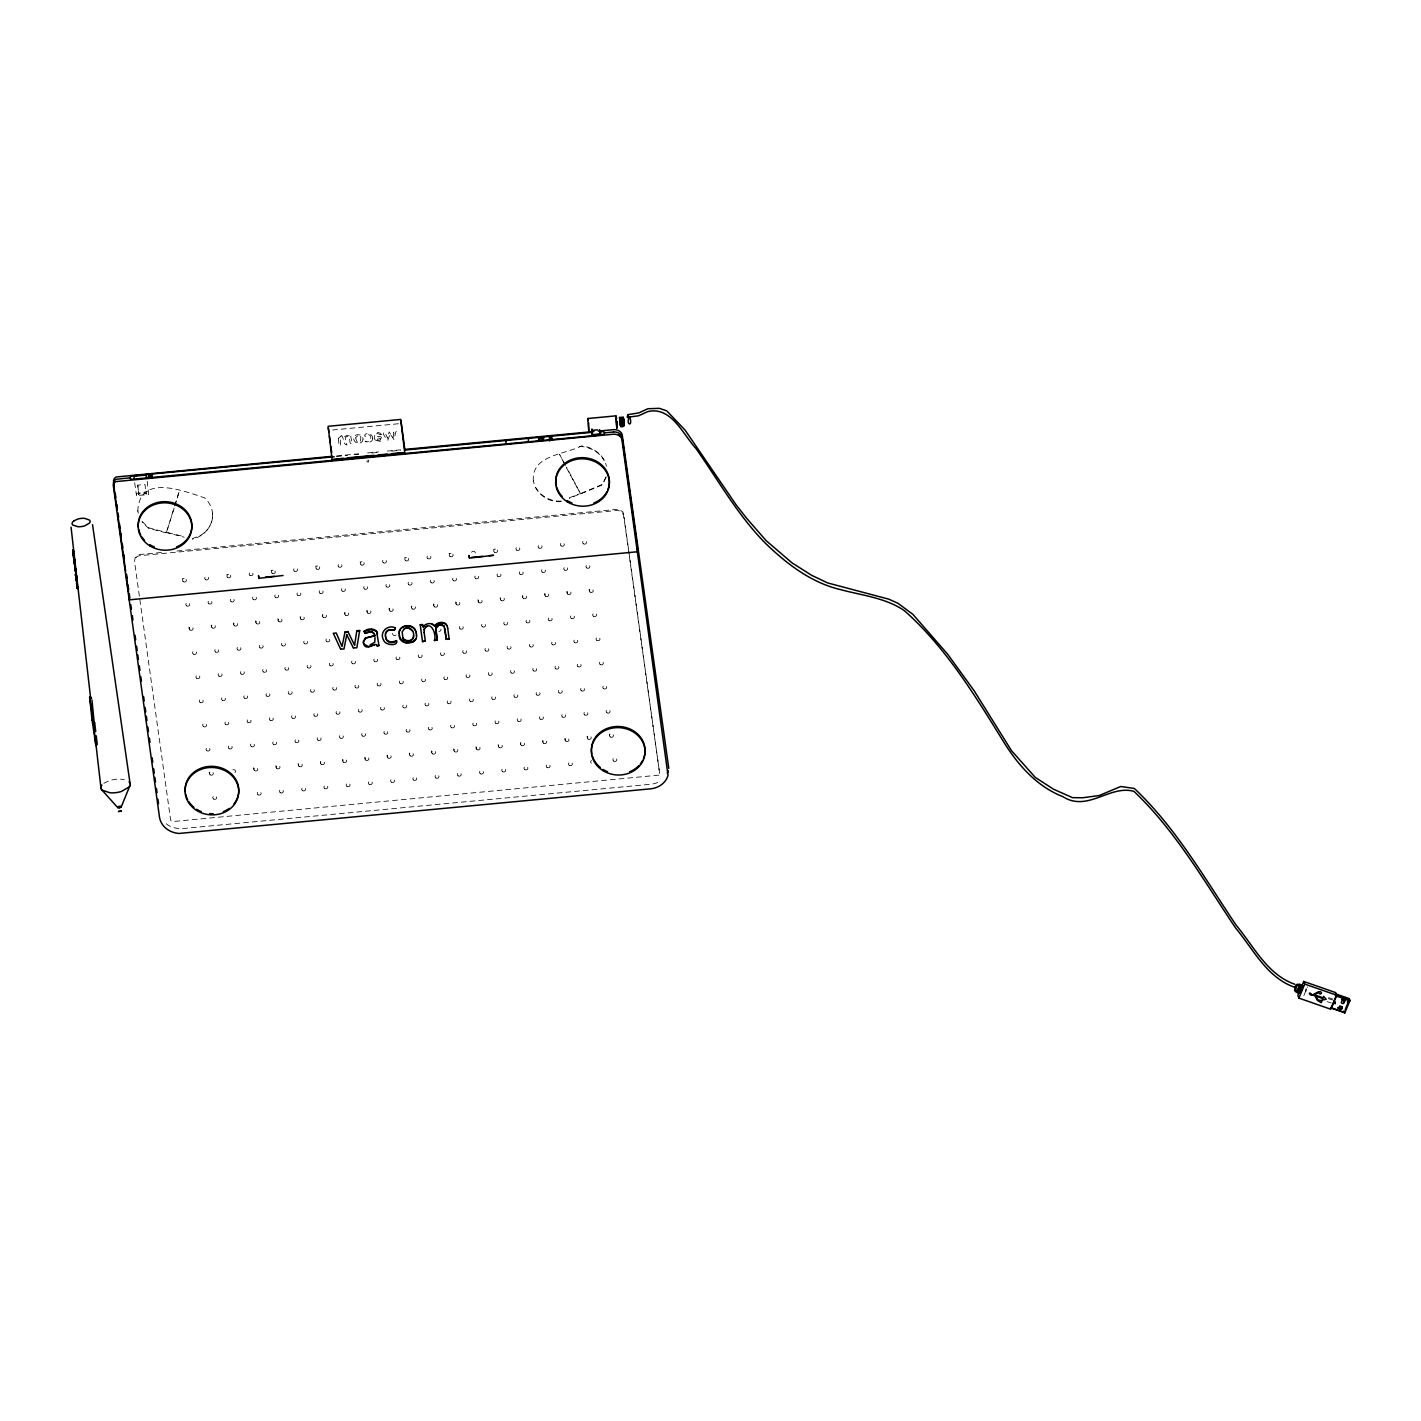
<?xml version="1.0" encoding="UTF-8"?>
<svg xmlns="http://www.w3.org/2000/svg" width="1421" height="1421" viewBox="0 0 1421 1421"><rect width="100%" height="100%" fill="white"/><g stroke="black" fill="none" stroke-linecap="round" stroke-linejoin="round"><path stroke-width="0.75" stroke-dasharray="5 3.75" d="M1305.668 991.148L1306.165 988.732L1305.97 991.272M161.408 552.485L139.311 554.581L135.102 557.849L134.533 561.508L139.436 596.589M533.372 480.955C530.974 454.951 565.007 454.72 581.473 445.945A27.905 24.619 3.7 0 1 606.465 466.301M147.216 481.257L148.601 494.472L136.487 495.609L136.647 493.318L147.624 491.702M137.73 485.147L138.849 494.845L137.73 485.147L144.995 484.454L146.114 494.171L146.185 493.016L138.921 493.709M137.784 511.329C139.169 473.069 183.273 490.867 204.553 497.83A27.905 24.619 3.7 0 1 200.965 535.149L192.439 538.648M142.118 521.454L148.548 527.724L184.215 537.227M212.528 513.105C213.576 525.557 204.215 536.392 192.403 539.216M606.11 476.852L602.255 484.401L569.27 498.416M606.074 477.42L602.22 484.987L580.621 493.886L566.535 467.243M166.435 532.307L174.179 507.492M174.836 505.432L179.348 490.955L174.801 506M174.144 508.079L166.399 532.893L148.512 528.292L142.082 522.04M1303.874 995.517L1307.48 986.902M658.829 775.138L172.314 821.604A3.677 3.251 3.7 0 1 170.662 820.272L139.738 598.792M103.786 783.308L109.737 780.502A14.281 6.181 -7.7 0 1 120.963 779.17L124.302 779.649M569.306 497.847L579.395 493.833M176.879 551.011L618.437 509.215L622.878 511.809L623.961 516.498M332.514 429.995L398.537 423.742M336.724 455.875L358.731 453.796M367.542 452.962L378.537 451.914M387.347 451.079L400.562 449.835M336.404 456.55L347.452 455.502M354.309 454.702L358.696 454.276M371.911 453.033L378.519 452.393M391.716 451.15L400.527 450.315M182.243 578.791L184.179 578.596M226.703 574.581L228.639 574.386M271.162 570.372L273.098 570.176M315.622 566.162L317.558 565.967M360.081 561.952L362.018 561.757M404.541 557.743L406.477 557.565M449 553.533L450.937 553.355M493.46 549.323L495.396 549.145M579.217 446.656L581.438 446.514A27.905 24.619 3.7 0 1 604.191 460.759M561.242 501.045C551.099 501.897 541.01 496.409 535.806 487.74M561.206 501.613C548.382 502.732 535.042 493.513 533.408 480.369M167.856 532.68L184.25 536.658M1327.09 1001.645L1331.228 1002.96M1328.298 998.626L1332.418 999.958M1328.688 997.666L1332.774 999.052M565.522 465.378L559.483 454.205L565.487 465.964M566.499 467.811L580.621 493.886M137.819 510.761L138.317 513.283M624.103 517.208L659.664 773.663L624.032 518.363M589.111 589.2L589.342 590.905M609.325 734.071L609.556 735.794M566.872 591.296L567.121 593.019M587.086 736.185L587.335 737.89M544.652 593.41L544.882 595.115M564.865 738.281L565.096 740.004M522.413 595.506L522.662 597.229M542.627 740.394L542.875 742.099M500.192 597.619L500.423 599.325M520.406 742.49L520.637 744.213M477.953 599.715L478.202 601.438M498.167 744.604L498.416 746.309M455.732 601.829L455.963 603.534M475.946 746.7L476.177 748.405M433.494 603.925L433.742 605.648M453.708 748.796L453.956 750.519M411.273 606.039L411.504 607.744M431.487 750.91L431.718 752.615M389.034 608.135L389.283 609.858M409.248 753.006L409.497 754.729M366.813 610.248L367.044 611.954M387.027 755.119L387.258 756.825M344.575 612.344L344.823 614.067M364.788 757.215L365.037 758.938M322.354 614.458L322.585 616.163M342.568 759.329L342.798 761.034M300.115 616.554L300.364 618.259M320.329 761.425L320.578 763.148M277.894 618.65L278.125 620.373M298.108 763.539L298.339 765.244M255.656 620.764L255.904 622.469M275.869 765.635L276.118 767.358M233.435 622.86L233.666 624.583M253.649 767.749L253.879 769.454M211.196 624.974L211.445 626.679M188.975 627.07L189.206 628.793M209.189 771.958L209.42 773.663M134.693 482.767L136.487 495.609M623.872 517.653L622.789 512.945L618.366 510.352L139.24 555.718A6.537 5.755 3.7 0 0 134.551 560.638M166.257 823.736A20.924 18.455 3.7 0 0 172.332 827.324L179.401 828.869L650.818 784.232A20.622 18.189 3.7 0 0 659.504 781.568M591.438 763.201A1.954 1.723 3.7 0 1 591.456 760.466M471.612 552.254A1.954 1.723 3.7 0 1 474.383 551.49A1.954 1.723 3.7 0 1 474.934 554.048M440.847 628.988A1.954 1.723 3.7 0 1 438.769 631.315M396.122 634.903A1.954 1.723 3.7 0 1 393.191 635.009A1.954 1.723 3.7 0 1 393.404 632.416M232.849 769.773A1.954 1.723 3.7 0 1 234.767 772.775M366.76 460.99C368.838 465.004 369.94 457.704 366.76 460.99M381.29 434.329C380.402 436.052 375.357 430.208 376.547 436.673C383.99 434.204 383.528 444.436 377.009 440.261L374.416 441.434L375.624 440.705C371.591 435.998 377.506 429.391 381.29 434.329M338.269 438.45L338.997 444.169C342.124 453.228 338.695 421.54 344.593 443.636C351.094 449.036 341.04 436.815 347.648 436.442A3.055 2.682 3.7 0 1 349.264 437.011L350.17 443.103C353.314 445.626 351.928 442.162 350.685 436.425L351.893 435.679L346.387 435.661L344.042 436.975L340.862 436.194L338.269 438.45M355.659 437.881C359.833 453.796 364.735 426.637 355.659 437.881M380.739 438.911L380.046 440.155L377.595 439.924L376.636 437.224L380.739 438.911M372.711 438.29L372.693 438.876A4.423 3.908 3.7 0 1 372.107 440.403A4.121 3.641 3.7 0 1 370.952 441.522A4.636 4.085 3.7 0 1 369.353 442.144L366.6 441.949A4.387 3.872 3.7 0 1 365.09 441.096C368.998 444.809 375.144 433.671 366.245 434.595C365.197 439.48 362.604 433.068 367.968 433.671A4.37 3.854 3.7 0 1 369.851 434.08A5.045 4.441 3.7 0 1 370.917 434.719A5.275 4.654 3.7 0 1 372.107 436.069A5.151 4.547 3.7 0 1 372.675 437.668L372.711 438.29M363.03 439.213L362.408 441.274A4.512 3.979 3.7 0 1 361.236 442.428A4.672 4.121 3.7 0 1 360.188 442.908A4.956 4.37 3.7 0 1 358.358 443.174A4.139 3.659 3.7 0 1 356.6 442.784A4.512 3.979 3.7 0 1 355.126 441.771L354.717 441.309A5.293 4.672 3.7 0 1 354.095 440.279A5.631 4.956 3.7 0 1 353.74 438.556A4.494 3.961 3.7 0 1 354.113 436.975L355.57 435.359A4.476 3.943 3.7 0 1 357.186 434.684L360.206 434.968L362.675 437.455A6.004 5.293 3.7 0 1 363.03 439.213M393.937 433.103L392.96 437.632L389.07 431.895L387.507 438.272C384.327 428.467 379.585 431.824 387.844 440.208L390.1 433.831L394.008 439.622L395.82 431.877C398.804 431.149 390.757 430.599 393.937 433.103M561.117 545.877A1.954 1.723 3.7 0 0 564.261 544.811A1.954 1.723 3.7 0 0 561.579 542.929A1.954 1.723 3.7 0 0 561.117 545.877M564.492 570.034A1.954 1.723 3.7 0 0 567.618 568.951A1.954 1.723 3.7 0 0 564.954 567.086A1.954 1.723 3.7 0 0 564.492 570.034M567.849 594.173A1.954 1.723 3.7 0 0 570.993 593.108A1.954 1.723 3.7 0 0 568.329 591.225A1.954 1.723 3.7 0 0 567.849 594.173M571.224 618.313A1.954 1.723 3.7 0 0 574.35 617.247A1.954 1.723 3.7 0 0 571.686 615.364A1.954 1.723 3.7 0 0 571.224 618.313M574.599 642.47A1.954 1.723 3.7 0 0 577.725 641.386A1.954 1.723 3.7 0 0 575.061 639.521A1.954 1.723 3.7 0 0 574.599 642.47M577.956 666.609A1.954 1.723 3.7 0 0 581.1 665.543A1.954 1.723 3.7 0 0 578.436 663.66A1.954 1.723 3.7 0 0 577.956 666.609M581.331 690.766A1.954 1.723 3.7 0 0 584.457 689.682A1.954 1.723 3.7 0 0 581.793 687.817A1.954 1.723 3.7 0 0 581.331 690.766M584.688 714.905A1.954 1.723 3.7 0 0 587.832 713.822A1.954 1.723 3.7 0 0 585.168 711.957A1.954 1.723 3.7 0 0 584.688 714.905M588.063 739.044A1.954 1.723 3.7 0 0 591.189 737.979A1.954 1.723 3.7 0 0 588.525 736.096A1.954 1.723 3.7 0 0 588.063 739.044M538.896 547.991A1.954 1.723 3.7 0 0 542.023 546.907A1.954 1.723 3.7 0 0 539.358 545.042A1.954 1.723 3.7 0 0 538.896 547.991M542.254 572.13A1.954 1.723 3.7 0 0 545.398 571.064A1.954 1.723 3.7 0 0 542.733 569.182A1.954 1.723 3.7 0 0 542.254 572.13M545.628 596.269A1.954 1.723 3.7 0 0 548.755 595.204A1.954 1.723 3.7 0 0 546.09 593.321A1.954 1.723 3.7 0 0 545.628 596.269M548.986 620.426A1.954 1.723 3.7 0 0 552.13 619.343A1.954 1.723 3.7 0 0 549.465 617.478A1.954 1.723 3.7 0 0 548.986 620.426M552.36 644.566A1.954 1.723 3.7 0 0 555.487 643.5A1.954 1.723 3.7 0 0 552.822 641.617A1.954 1.723 3.7 0 0 552.36 644.566M555.735 668.723A1.954 1.723 3.7 0 0 558.862 667.639A1.954 1.723 3.7 0 0 556.197 665.774A1.954 1.723 3.7 0 0 555.735 668.723M559.092 692.862A1.954 1.723 3.7 0 0 562.236 691.778A1.954 1.723 3.7 0 0 559.572 689.913A1.954 1.723 3.7 0 0 559.092 692.862M562.467 717.001A1.954 1.723 3.7 0 0 565.594 715.935A1.954 1.723 3.7 0 0 562.929 714.053A1.954 1.723 3.7 0 0 562.467 717.001M565.842 741.158A1.954 1.723 3.7 0 0 568.968 740.075A1.954 1.723 3.7 0 0 566.304 738.21A1.954 1.723 3.7 0 0 565.842 741.158M569.199 765.297A1.954 1.723 3.7 0 0 572.343 764.232A1.954 1.723 3.7 0 0 569.679 762.349A1.954 1.723 3.7 0 0 569.199 765.297M516.658 550.087A1.954 1.723 3.7 0 0 519.802 549.021A1.954 1.723 3.7 0 0 517.12 547.138A1.954 1.723 3.7 0 0 516.658 550.087M520.033 574.244A1.954 1.723 3.7 0 0 523.159 573.16A1.954 1.723 3.7 0 0 520.495 571.295A1.954 1.723 3.7 0 0 520.033 574.244M523.39 598.383A1.954 1.723 3.7 0 0 526.534 597.3A1.954 1.723 3.7 0 0 523.869 595.435A1.954 1.723 3.7 0 0 523.39 598.383M526.765 622.522A1.954 1.723 3.7 0 0 529.891 621.457A1.954 1.723 3.7 0 0 527.227 619.574A1.954 1.723 3.7 0 0 526.765 622.522M530.14 646.679A1.954 1.723 3.7 0 0 533.266 645.596A1.954 1.723 3.7 0 0 530.601 643.731A1.954 1.723 3.7 0 0 530.14 646.679M533.497 670.819A1.954 1.723 3.7 0 0 536.641 669.753A1.954 1.723 3.7 0 0 533.976 667.87A1.954 1.723 3.7 0 0 533.497 670.819M536.872 694.958A1.954 1.723 3.7 0 0 539.998 693.892A1.954 1.723 3.7 0 0 537.333 692.009A1.954 1.723 3.7 0 0 536.872 694.958M540.229 719.115A1.954 1.723 3.7 0 0 543.373 718.031A1.954 1.723 3.7 0 0 540.708 716.166A1.954 1.723 3.7 0 0 540.229 719.115M543.604 743.254A1.954 1.723 3.7 0 0 546.73 742.188A1.954 1.723 3.7 0 0 544.065 740.305A1.954 1.723 3.7 0 0 543.604 743.254M546.978 767.411A1.954 1.723 3.7 0 0 550.105 766.328A1.954 1.723 3.7 0 0 547.44 764.462A1.954 1.723 3.7 0 0 546.978 767.411M494.437 552.201A1.954 1.723 3.7 0 0 497.563 551.117A1.954 1.723 3.7 0 0 494.899 549.252A1.954 1.723 3.7 0 0 494.437 552.201M497.794 576.34A1.954 1.723 3.7 0 0 500.938 575.274A1.954 1.723 3.7 0 0 498.274 573.391A1.954 1.723 3.7 0 0 497.794 576.34M501.169 600.479A1.954 1.723 3.7 0 0 504.295 599.413A1.954 1.723 3.7 0 0 501.631 597.53A1.954 1.723 3.7 0 0 501.169 600.479M504.526 624.636A1.954 1.723 3.7 0 0 507.67 623.553A1.954 1.723 3.7 0 0 505.006 621.688A1.954 1.723 3.7 0 0 504.526 624.636M507.901 648.775A1.954 1.723 3.7 0 0 511.027 647.71A1.954 1.723 3.7 0 0 508.363 645.827A1.954 1.723 3.7 0 0 507.901 648.775M511.276 672.932A1.954 1.723 3.7 0 0 514.402 671.849A1.954 1.723 3.7 0 0 511.738 669.984A1.954 1.723 3.7 0 0 511.276 672.932M514.633 697.072A1.954 1.723 3.7 0 0 517.777 695.988A1.954 1.723 3.7 0 0 515.113 694.123A1.954 1.723 3.7 0 0 514.633 697.072M518.008 721.211A1.954 1.723 3.7 0 0 521.134 720.145A1.954 1.723 3.7 0 0 518.47 718.262A1.954 1.723 3.7 0 0 518.008 721.211M521.383 745.368A1.954 1.723 3.7 0 0 524.509 744.284A1.954 1.723 3.7 0 0 521.844 742.419A1.954 1.723 3.7 0 0 521.383 745.368M524.74 769.507A1.954 1.723 3.7 0 0 527.884 768.441A1.954 1.723 3.7 0 0 525.219 766.558A1.954 1.723 3.7 0 0 524.74 769.507M478.93 602.593A1.954 1.723 3.7 0 0 482.074 601.509A1.954 1.723 3.7 0 0 479.41 599.644A1.954 1.723 3.7 0 0 478.93 602.593M475.573 578.454A1.954 1.723 3.7 0 0 478.699 577.37A1.954 1.723 3.7 0 0 476.035 575.487A1.954 1.723 3.7 0 0 475.573 578.454M482.305 626.732A1.954 1.723 3.7 0 0 485.431 625.666A1.954 1.723 3.7 0 0 482.767 623.783A1.954 1.723 3.7 0 0 482.305 626.732M485.68 650.889A1.954 1.723 3.7 0 0 488.806 649.806A1.954 1.723 3.7 0 0 486.142 647.94A1.954 1.723 3.7 0 0 485.68 650.889M489.037 675.028A1.954 1.723 3.7 0 0 492.181 673.963A1.954 1.723 3.7 0 0 489.517 672.08A1.954 1.723 3.7 0 0 489.037 675.028M492.412 699.168A1.954 1.723 3.7 0 0 495.538 698.102A1.954 1.723 3.7 0 0 492.874 696.219A1.954 1.723 3.7 0 0 492.412 699.168M495.769 723.325A1.954 1.723 3.7 0 0 498.913 722.241A1.954 1.723 3.7 0 0 496.249 720.376A1.954 1.723 3.7 0 0 495.769 723.325M499.144 747.464A1.954 1.723 3.7 0 0 502.27 746.398A1.954 1.723 3.7 0 0 499.606 744.515A1.954 1.723 3.7 0 0 499.144 747.464M502.519 771.621A1.954 1.723 3.7 0 0 505.645 770.537A1.954 1.723 3.7 0 0 502.981 768.672A1.954 1.723 3.7 0 0 502.519 771.621M449.977 556.41A1.954 1.723 3.7 0 0 453.104 555.327A1.954 1.723 3.7 0 0 450.439 553.462A1.954 1.723 3.7 0 0 449.977 556.41M453.335 580.55A1.954 1.723 3.7 0 0 456.478 579.466A1.954 1.723 3.7 0 0 453.814 577.601A1.954 1.723 3.7 0 0 453.335 580.55M456.709 604.689A1.954 1.723 3.7 0 0 459.836 603.623A1.954 1.723 3.7 0 0 457.171 601.74A1.954 1.723 3.7 0 0 456.709 604.689M460.067 628.846A1.954 1.723 3.7 0 0 463.21 627.762A1.954 1.723 3.7 0 0 460.546 625.897A1.954 1.723 3.7 0 0 460.067 628.846M463.441 652.985A1.954 1.723 3.7 0 0 466.568 651.919A1.954 1.723 3.7 0 0 463.903 650.036A1.954 1.723 3.7 0 0 463.441 652.985M466.816 677.142A1.954 1.723 3.7 0 0 469.942 676.059A1.954 1.723 3.7 0 0 467.278 674.176A1.954 1.723 3.7 0 0 466.816 677.142M470.173 701.281A1.954 1.723 3.7 0 0 473.317 700.198A1.954 1.723 3.7 0 0 470.653 698.333A1.954 1.723 3.7 0 0 470.173 701.281M473.548 725.42A1.954 1.723 3.7 0 0 476.674 724.355A1.954 1.723 3.7 0 0 474.01 722.472A1.954 1.723 3.7 0 0 473.548 725.42M476.923 749.578A1.954 1.723 3.7 0 0 480.049 748.494A1.954 1.723 3.7 0 0 477.385 746.629A1.954 1.723 3.7 0 0 476.923 749.578M480.28 773.717A1.954 1.723 3.7 0 0 483.424 772.651A1.954 1.723 3.7 0 0 480.76 770.768A1.954 1.723 3.7 0 0 480.28 773.717M434.471 606.803A1.954 1.723 3.7 0 0 437.615 605.719A1.954 1.723 3.7 0 0 434.95 603.854A1.954 1.723 3.7 0 0 434.471 606.803M427.739 558.506A1.954 1.723 3.7 0 0 430.883 557.441A1.954 1.723 3.7 0 0 428.201 555.558A1.954 1.723 3.7 0 0 427.739 558.506M431.114 582.646A1.954 1.723 3.7 0 0 434.24 581.58A1.954 1.723 3.7 0 0 431.575 579.697A1.954 1.723 3.7 0 0 431.114 582.646M441.221 655.099A1.954 1.723 3.7 0 0 444.347 654.015A1.954 1.723 3.7 0 0 441.682 652.15A1.954 1.723 3.7 0 0 441.221 655.099M444.578 679.238A1.954 1.723 3.7 0 0 447.722 678.154A1.954 1.723 3.7 0 0 445.057 676.289A1.954 1.723 3.7 0 0 444.578 679.238M447.952 703.377A1.954 1.723 3.7 0 0 451.079 702.311A1.954 1.723 3.7 0 0 448.414 700.429A1.954 1.723 3.7 0 0 447.952 703.377M451.31 727.534A1.954 1.723 3.7 0 0 454.454 726.451A1.954 1.723 3.7 0 0 451.789 724.586A1.954 1.723 3.7 0 0 451.31 727.534M454.684 751.673A1.954 1.723 3.7 0 0 457.811 750.608A1.954 1.723 3.7 0 0 455.146 748.725A1.954 1.723 3.7 0 0 454.684 751.673M458.059 775.813A1.954 1.723 3.7 0 0 461.186 774.747A1.954 1.723 3.7 0 0 458.521 772.864A1.954 1.723 3.7 0 0 458.059 775.813M405.518 560.62A1.954 1.723 3.7 0 0 408.644 559.537A1.954 1.723 3.7 0 0 405.98 557.671A1.954 1.723 3.7 0 0 405.518 560.62M408.875 584.759A1.954 1.723 3.7 0 0 412.019 583.676A1.954 1.723 3.7 0 0 409.355 581.811A1.954 1.723 3.7 0 0 408.875 584.759M412.25 608.899A1.954 1.723 3.7 0 0 415.376 607.833A1.954 1.723 3.7 0 0 412.712 605.95A1.954 1.723 3.7 0 0 412.25 608.899M418.982 657.195A1.954 1.723 3.7 0 0 422.108 656.129A1.954 1.723 3.7 0 0 419.444 654.246A1.954 1.723 3.7 0 0 418.982 657.195M422.357 681.334A1.954 1.723 3.7 0 0 425.483 680.268A1.954 1.723 3.7 0 0 422.819 678.385A1.954 1.723 3.7 0 0 422.357 681.334M425.714 705.491A1.954 1.723 3.7 0 0 428.858 704.407A1.954 1.723 3.7 0 0 426.193 702.542A1.954 1.723 3.7 0 0 425.714 705.491M429.089 729.63A1.954 1.723 3.7 0 0 432.215 728.564A1.954 1.723 3.7 0 0 429.551 726.682A1.954 1.723 3.7 0 0 429.089 729.63M432.464 753.787A1.954 1.723 3.7 0 0 435.59 752.704A1.954 1.723 3.7 0 0 432.925 750.839A1.954 1.723 3.7 0 0 432.464 753.787M435.821 777.926A1.954 1.723 3.7 0 0 438.965 776.843A1.954 1.723 3.7 0 0 436.3 774.978A1.954 1.723 3.7 0 0 435.821 777.926M383.279 562.716A1.954 1.723 3.7 0 0 386.405 561.632A1.954 1.723 3.7 0 0 383.741 559.767A1.954 1.723 3.7 0 0 383.279 562.716M386.654 586.855A1.954 1.723 3.7 0 0 389.78 585.789A1.954 1.723 3.7 0 0 387.116 583.907A1.954 1.723 3.7 0 0 386.654 586.855M390.011 611.012A1.954 1.723 3.7 0 0 393.155 609.929A1.954 1.723 3.7 0 0 390.491 608.064A1.954 1.723 3.7 0 0 390.011 611.012M396.761 659.308A1.954 1.723 3.7 0 0 399.887 658.225A1.954 1.723 3.7 0 0 397.223 656.36A1.954 1.723 3.7 0 0 396.761 659.308M400.118 683.448A1.954 1.723 3.7 0 0 403.262 682.364A1.954 1.723 3.7 0 0 400.598 680.499A1.954 1.723 3.7 0 0 400.118 683.448M403.493 707.587A1.954 1.723 3.7 0 0 406.619 706.521A1.954 1.723 3.7 0 0 403.955 704.638A1.954 1.723 3.7 0 0 403.493 707.587M406.85 731.744A1.954 1.723 3.7 0 0 409.994 730.66A1.954 1.723 3.7 0 0 407.33 728.795A1.954 1.723 3.7 0 0 406.85 731.744M410.225 755.883A1.954 1.723 3.7 0 0 413.351 754.817A1.954 1.723 3.7 0 0 410.687 752.935A1.954 1.723 3.7 0 0 410.225 755.883M413.6 780.022A1.954 1.723 3.7 0 0 416.726 778.957A1.954 1.723 3.7 0 0 414.062 777.074A1.954 1.723 3.7 0 0 413.6 780.022M361.058 564.812A1.954 1.723 3.7 0 0 364.185 563.746A1.954 1.723 3.7 0 0 361.52 561.863A1.954 1.723 3.7 0 0 361.058 564.812M364.415 588.969A1.954 1.723 3.7 0 0 367.559 587.885A1.954 1.723 3.7 0 0 364.895 586.02A1.954 1.723 3.7 0 0 364.415 588.969M367.79 613.108A1.954 1.723 3.7 0 0 370.917 612.042A1.954 1.723 3.7 0 0 368.252 610.16A1.954 1.723 3.7 0 0 367.79 613.108M374.522 661.404A1.954 1.723 3.7 0 0 377.649 660.321A1.954 1.723 3.7 0 0 374.984 658.456A1.954 1.723 3.7 0 0 374.522 661.404M377.897 685.544A1.954 1.723 3.7 0 0 381.023 684.478A1.954 1.723 3.7 0 0 378.359 682.595A1.954 1.723 3.7 0 0 377.897 685.544M381.254 709.701A1.954 1.723 3.7 0 0 384.398 708.617A1.954 1.723 3.7 0 0 381.734 706.752A1.954 1.723 3.7 0 0 381.254 709.701M384.629 733.84A1.954 1.723 3.7 0 0 387.755 732.774A1.954 1.723 3.7 0 0 385.091 730.891A1.954 1.723 3.7 0 0 384.629 733.84M388.004 757.997A1.954 1.723 3.7 0 0 391.13 756.913A1.954 1.723 3.7 0 0 388.466 755.031A1.954 1.723 3.7 0 0 388.004 757.997M391.361 782.136A1.954 1.723 3.7 0 0 394.505 781.053A1.954 1.723 3.7 0 0 391.841 779.188A1.954 1.723 3.7 0 0 391.361 782.136M345.552 615.222A1.954 1.723 3.7 0 0 348.696 614.138A1.954 1.723 3.7 0 0 346.031 612.273A1.954 1.723 3.7 0 0 345.552 615.222M338.82 566.926A1.954 1.723 3.7 0 0 341.946 565.842A1.954 1.723 3.7 0 0 339.282 563.977A1.954 1.723 3.7 0 0 338.82 566.926M342.195 591.065A1.954 1.723 3.7 0 0 345.321 589.999A1.954 1.723 3.7 0 0 342.656 588.116A1.954 1.723 3.7 0 0 342.195 591.065M352.301 663.5A1.954 1.723 3.7 0 0 355.428 662.435A1.954 1.723 3.7 0 0 352.763 660.552A1.954 1.723 3.7 0 0 352.301 663.5M355.659 687.657A1.954 1.723 3.7 0 0 358.803 686.574A1.954 1.723 3.7 0 0 356.138 684.709A1.954 1.723 3.7 0 0 355.659 687.657M359.033 711.797A1.954 1.723 3.7 0 0 362.16 710.731A1.954 1.723 3.7 0 0 359.495 708.848A1.954 1.723 3.7 0 0 359.033 711.797M362.391 735.954A1.954 1.723 3.7 0 0 365.534 734.87A1.954 1.723 3.7 0 0 362.87 733.005A1.954 1.723 3.7 0 0 362.391 735.954M365.765 760.093A1.954 1.723 3.7 0 0 368.892 759.009A1.954 1.723 3.7 0 0 366.227 757.144A1.954 1.723 3.7 0 0 365.765 760.093M369.14 784.232A1.954 1.723 3.7 0 0 372.266 783.166A1.954 1.723 3.7 0 0 369.602 781.284A1.954 1.723 3.7 0 0 369.14 784.232M316.599 569.022A1.954 1.723 3.7 0 0 319.725 567.956A1.954 1.723 3.7 0 0 317.061 566.073A1.954 1.723 3.7 0 0 316.599 569.022M319.956 593.179A1.954 1.723 3.7 0 0 323.1 592.095A1.954 1.723 3.7 0 0 320.436 590.23A1.954 1.723 3.7 0 0 319.956 593.179M323.331 617.318A1.954 1.723 3.7 0 0 326.457 616.252A1.954 1.723 3.7 0 0 323.793 614.369A1.954 1.723 3.7 0 0 323.331 617.318M326.688 641.475A1.954 1.723 3.7 0 0 329.832 640.391A1.954 1.723 3.7 0 0 327.167 638.526A1.954 1.723 3.7 0 0 326.688 641.475M330.063 665.614A1.954 1.723 3.7 0 0 333.189 664.531A1.954 1.723 3.7 0 0 330.525 662.666A1.954 1.723 3.7 0 0 330.063 665.614M333.438 689.753A1.954 1.723 3.7 0 0 336.564 688.688A1.954 1.723 3.7 0 0 333.899 686.805A1.954 1.723 3.7 0 0 333.438 689.753M336.795 713.91A1.954 1.723 3.7 0 0 339.939 712.827A1.954 1.723 3.7 0 0 337.274 710.962A1.954 1.723 3.7 0 0 336.795 713.91M340.17 738.05A1.954 1.723 3.7 0 0 343.296 736.984A1.954 1.723 3.7 0 0 340.631 735.101A1.954 1.723 3.7 0 0 340.17 738.05M343.545 762.189A1.954 1.723 3.7 0 0 346.671 761.123A1.954 1.723 3.7 0 0 344.006 759.24A1.954 1.723 3.7 0 0 343.545 762.189M346.902 786.346A1.954 1.723 3.7 0 0 350.046 785.262A1.954 1.723 3.7 0 0 347.381 783.397A1.954 1.723 3.7 0 0 346.902 786.346M294.36 571.135A1.954 1.723 3.7 0 0 297.486 570.052A1.954 1.723 3.7 0 0 294.822 568.187A1.954 1.723 3.7 0 0 294.36 571.135M297.735 595.275A1.954 1.723 3.7 0 0 300.861 594.209A1.954 1.723 3.7 0 0 298.197 592.326A1.954 1.723 3.7 0 0 297.735 595.275M301.092 619.432A1.954 1.723 3.7 0 0 304.236 618.348A1.954 1.723 3.7 0 0 301.572 616.483A1.954 1.723 3.7 0 0 301.092 619.432M304.467 643.571A1.954 1.723 3.7 0 0 307.593 642.505A1.954 1.723 3.7 0 0 304.929 640.622A1.954 1.723 3.7 0 0 304.467 643.571M307.842 667.71A1.954 1.723 3.7 0 0 310.968 666.644A1.954 1.723 3.7 0 0 308.304 664.762A1.954 1.723 3.7 0 0 307.842 667.71M311.199 691.867A1.954 1.723 3.7 0 0 314.343 690.784A1.954 1.723 3.7 0 0 311.679 688.919A1.954 1.723 3.7 0 0 311.199 691.867M314.574 716.006A1.954 1.723 3.7 0 0 317.7 714.941A1.954 1.723 3.7 0 0 315.036 713.058A1.954 1.723 3.7 0 0 314.574 716.006M317.931 740.163A1.954 1.723 3.7 0 0 321.075 739.08A1.954 1.723 3.7 0 0 318.411 737.215A1.954 1.723 3.7 0 0 317.931 740.163M321.306 764.303A1.954 1.723 3.7 0 0 324.432 763.219A1.954 1.723 3.7 0 0 321.768 761.354A1.954 1.723 3.7 0 0 321.306 764.303M324.681 788.442A1.954 1.723 3.7 0 0 327.807 787.376A1.954 1.723 3.7 0 0 325.143 785.493A1.954 1.723 3.7 0 0 324.681 788.442M272.139 573.231A1.954 1.723 3.7 0 0 275.265 572.166A1.954 1.723 3.7 0 0 272.601 570.283A1.954 1.723 3.7 0 0 272.139 573.231M275.496 597.388A1.954 1.723 3.7 0 0 278.64 596.305A1.954 1.723 3.7 0 0 275.976 594.44A1.954 1.723 3.7 0 0 275.496 597.388M278.871 621.528A1.954 1.723 3.7 0 0 281.997 620.462A1.954 1.723 3.7 0 0 279.333 618.579A1.954 1.723 3.7 0 0 278.871 621.528M282.228 645.667A1.954 1.723 3.7 0 0 285.372 644.601A1.954 1.723 3.7 0 0 282.708 642.718A1.954 1.723 3.7 0 0 282.228 645.667M285.603 669.824A1.954 1.723 3.7 0 0 288.729 668.74A1.954 1.723 3.7 0 0 286.065 666.875A1.954 1.723 3.7 0 0 285.603 669.824M288.978 693.963A1.954 1.723 3.7 0 0 292.104 692.897A1.954 1.723 3.7 0 0 289.44 691.015A1.954 1.723 3.7 0 0 288.978 693.963M292.335 718.12A1.954 1.723 3.7 0 0 295.479 717.037A1.954 1.723 3.7 0 0 292.815 715.172A1.954 1.723 3.7 0 0 292.335 718.12M295.71 742.259A1.954 1.723 3.7 0 0 298.836 741.176A1.954 1.723 3.7 0 0 296.172 739.311A1.954 1.723 3.7 0 0 295.71 742.259M299.085 766.399A1.954 1.723 3.7 0 0 302.211 765.333A1.954 1.723 3.7 0 0 299.547 763.45A1.954 1.723 3.7 0 0 299.085 766.399M302.442 790.556A1.954 1.723 3.7 0 0 305.586 789.472A1.954 1.723 3.7 0 0 302.922 787.607A1.954 1.723 3.7 0 0 302.442 790.556M249.901 575.345A1.954 1.723 3.7 0 0 253.027 574.262A1.954 1.723 3.7 0 0 250.362 572.397A1.954 1.723 3.7 0 0 249.901 575.345M253.275 599.484A1.954 1.723 3.7 0 0 256.402 598.419A1.954 1.723 3.7 0 0 253.737 596.536A1.954 1.723 3.7 0 0 253.275 599.484M256.633 623.641A1.954 1.723 3.7 0 0 259.777 622.558A1.954 1.723 3.7 0 0 257.112 620.693A1.954 1.723 3.7 0 0 256.633 623.641M260.007 647.781A1.954 1.723 3.7 0 0 263.134 646.697A1.954 1.723 3.7 0 0 260.469 644.832A1.954 1.723 3.7 0 0 260.007 647.781M263.382 671.92A1.954 1.723 3.7 0 0 266.509 670.854A1.954 1.723 3.7 0 0 263.844 668.971A1.954 1.723 3.7 0 0 263.382 671.92M266.739 696.077A1.954 1.723 3.7 0 0 269.883 694.993A1.954 1.723 3.7 0 0 267.219 693.128A1.954 1.723 3.7 0 0 266.739 696.077M270.114 720.216A1.954 1.723 3.7 0 0 273.241 719.15A1.954 1.723 3.7 0 0 270.576 717.268A1.954 1.723 3.7 0 0 270.114 720.216M273.471 744.355A1.954 1.723 3.7 0 0 276.615 743.29A1.954 1.723 3.7 0 0 273.951 741.407A1.954 1.723 3.7 0 0 273.471 744.355M276.846 768.512A1.954 1.723 3.7 0 0 279.973 767.429A1.954 1.723 3.7 0 0 277.308 765.564A1.954 1.723 3.7 0 0 276.846 768.512M280.221 792.652A1.954 1.723 3.7 0 0 283.347 791.586A1.954 1.723 3.7 0 0 280.683 789.703A1.954 1.723 3.7 0 0 280.221 792.652M227.68 577.441A1.954 1.723 3.7 0 0 230.806 576.375A1.954 1.723 3.7 0 0 228.142 574.493A1.954 1.723 3.7 0 0 227.68 577.441M231.037 601.598A1.954 1.723 3.7 0 0 234.181 600.515A1.954 1.723 3.7 0 0 231.516 598.65A1.954 1.723 3.7 0 0 231.037 601.598M234.412 625.737A1.954 1.723 3.7 0 0 237.538 624.672A1.954 1.723 3.7 0 0 234.874 622.789A1.954 1.723 3.7 0 0 234.412 625.737M237.769 649.877A1.954 1.723 3.7 0 0 240.913 648.811A1.954 1.723 3.7 0 0 238.248 646.928A1.954 1.723 3.7 0 0 237.769 649.877M241.144 674.034A1.954 1.723 3.7 0 0 244.27 672.95A1.954 1.723 3.7 0 0 241.606 671.085A1.954 1.723 3.7 0 0 241.144 674.034M244.519 698.173A1.954 1.723 3.7 0 0 247.645 697.107A1.954 1.723 3.7 0 0 244.98 695.224A1.954 1.723 3.7 0 0 244.519 698.173M247.876 722.33A1.954 1.723 3.7 0 0 251.02 721.246A1.954 1.723 3.7 0 0 248.355 719.381A1.954 1.723 3.7 0 0 247.876 722.33M251.251 746.469A1.954 1.723 3.7 0 0 254.377 745.386A1.954 1.723 3.7 0 0 251.712 743.52A1.954 1.723 3.7 0 0 251.251 746.469M254.625 770.608A1.954 1.723 3.7 0 0 257.752 769.543A1.954 1.723 3.7 0 0 255.087 767.66A1.954 1.723 3.7 0 0 254.625 770.608M257.983 794.765A1.954 1.723 3.7 0 0 261.127 793.682A1.954 1.723 3.7 0 0 258.444 791.817A1.954 1.723 3.7 0 0 257.983 794.765M205.441 579.555A1.954 1.723 3.7 0 0 208.567 578.471A1.954 1.723 3.7 0 0 205.903 576.606A1.954 1.723 3.7 0 0 205.441 579.555M208.816 603.694A1.954 1.723 3.7 0 0 211.942 602.628A1.954 1.723 3.7 0 0 209.278 600.746A1.954 1.723 3.7 0 0 208.816 603.694M212.173 627.851A1.954 1.723 3.7 0 0 215.317 626.768A1.954 1.723 3.7 0 0 212.653 624.885A1.954 1.723 3.7 0 0 212.173 627.851M215.548 651.99A1.954 1.723 3.7 0 0 218.674 650.907A1.954 1.723 3.7 0 0 216.01 649.042A1.954 1.723 3.7 0 0 215.548 651.99M218.923 676.13A1.954 1.723 3.7 0 0 222.049 675.064A1.954 1.723 3.7 0 0 219.385 673.181A1.954 1.723 3.7 0 0 218.923 676.13M222.28 700.287A1.954 1.723 3.7 0 0 225.424 699.203A1.954 1.723 3.7 0 0 222.76 697.338A1.954 1.723 3.7 0 0 222.28 700.287M225.655 724.426A1.954 1.723 3.7 0 0 228.781 723.36A1.954 1.723 3.7 0 0 226.117 721.477A1.954 1.723 3.7 0 0 225.655 724.426M229.012 748.565A1.954 1.723 3.7 0 0 232.156 747.499A1.954 1.723 3.7 0 0 229.492 745.616A1.954 1.723 3.7 0 0 229.012 748.565M183.22 581.651A1.954 1.723 3.7 0 0 186.346 580.585A1.954 1.723 3.7 0 0 183.682 578.702A1.954 1.723 3.7 0 0 183.22 581.651M186.577 605.808A1.954 1.723 3.7 0 0 189.721 604.724A1.954 1.723 3.7 0 0 187.057 602.859A1.954 1.723 3.7 0 0 186.577 605.808M189.952 629.947A1.954 1.723 3.7 0 0 193.078 628.864A1.954 1.723 3.7 0 0 190.414 626.998A1.954 1.723 3.7 0 0 189.952 629.947M193.309 654.086A1.954 1.723 3.7 0 0 196.453 653.021A1.954 1.723 3.7 0 0 193.789 651.138A1.954 1.723 3.7 0 0 193.309 654.086M196.684 678.243A1.954 1.723 3.7 0 0 199.81 677.16A1.954 1.723 3.7 0 0 197.146 675.295A1.954 1.723 3.7 0 0 196.684 678.243M200.059 702.383A1.954 1.723 3.7 0 0 203.185 701.317A1.954 1.723 3.7 0 0 200.521 699.434A1.954 1.723 3.7 0 0 200.059 702.383M203.416 726.54A1.954 1.723 3.7 0 0 206.56 725.456A1.954 1.723 3.7 0 0 203.896 723.573A1.954 1.723 3.7 0 0 203.416 726.54M206.791 750.679A1.954 1.723 3.7 0 0 209.917 749.595A1.954 1.723 3.7 0 0 207.253 747.73A1.954 1.723 3.7 0 0 206.791 750.679M210.166 774.818A1.954 1.723 3.7 0 0 213.292 773.752A1.954 1.723 3.7 0 0 210.628 771.869A1.954 1.723 3.7 0 0 210.166 774.818M213.523 798.975A1.954 1.723 3.7 0 0 216.667 797.892A1.954 1.723 3.7 0 0 213.985 796.026A1.954 1.723 3.7 0 0 213.523 798.975M583.356 543.781A1.954 1.723 3.7 0 0 586.482 542.698A1.954 1.723 3.7 0 0 583.818 540.833A1.954 1.723 3.7 0 0 583.356 543.781M586.713 567.92A1.954 1.723 3.7 0 0 589.857 566.855A1.954 1.723 3.7 0 0 587.193 564.972A1.954 1.723 3.7 0 0 586.713 567.92M590.088 592.077A1.954 1.723 3.7 0 0 593.214 590.994A1.954 1.723 3.7 0 0 590.55 589.129A1.954 1.723 3.7 0 0 590.088 592.077M593.445 616.217A1.954 1.723 3.7 0 0 596.589 615.133A1.954 1.723 3.7 0 0 593.925 613.268A1.954 1.723 3.7 0 0 593.445 616.217M596.82 640.356A1.954 1.723 3.7 0 0 599.964 639.29A1.954 1.723 3.7 0 0 597.282 637.407A1.954 1.723 3.7 0 0 596.82 640.356M600.195 664.513A1.954 1.723 3.7 0 0 603.321 663.429A1.954 1.723 3.7 0 0 600.657 661.564A1.954 1.723 3.7 0 0 600.195 664.513M603.552 688.652A1.954 1.723 3.7 0 0 606.696 687.586A1.954 1.723 3.7 0 0 604.032 685.704A1.954 1.723 3.7 0 0 603.552 688.652M606.927 712.791A1.954 1.723 3.7 0 0 610.053 711.726A1.954 1.723 3.7 0 0 607.389 709.843A1.954 1.723 3.7 0 0 606.927 712.791M610.302 736.948A1.954 1.723 3.7 0 0 613.428 735.865A1.954 1.723 3.7 0 0 610.764 734A1.954 1.723 3.7 0 0 610.302 736.948M613.659 761.088A1.954 1.723 3.7 0 0 616.803 760.022A1.954 1.723 3.7 0 0 614.138 758.139A1.954 1.723 3.7 0 0 613.659 761.088"/><path stroke-width="1.5" d="M74.887 562.609L74.158 559.892M74.123 561.863L74.531 563.835L74.052 560.069L74.887 565.522M75.579 574.954L75.633 573.871M72.915 549.625L73.004 553.586L73.004 552.396M75.189 566.997C73.839 566.02 76.201 574.812 75.988 573.374M76.361 577.53L76.841 580.621L76.574 579.732M73.075 552.165L73.981 555.309L72.951 550.247M621.918 425.696L620.977 417.081L621.386 418.254M622.86 425.252L622.682 426.833L621.901 417.437L623.126 425.59M73.395 554.794L73.892 557.76M75.206 570.851L74.727 566.784L74.78 568.542M75.881 570.922L75.579 568.347L75.97 571.668M528.257 441.807L528.488 438.361M621.314 424.684L621.297 418.2M621.847 418.698L621.936 417.65M622.114 418.04L622.416 425.252M134.107 478.486L134.249 476.177L146.363 475.04L146.203 477.332M148.583 474.863L151.852 474.543L148.583 474.863L149.205 477.385M148.992 476.213L150.306 475.52L149.081 475.023M149.916 476.053L150.821 475.467L149.489 474.916M150.626 475.999L150.573 474.809M151.443 475.982L151.532 474.721M151.852 474.543L151.567 476.799L149.063 477.492M283.045 575.487L258.8 578.347L258.551 575.629L258.835 577.779M400.9 421.007L404.736 452.855L332.105 459.729L343.136 458.255M346.795 634.494L343.971 649.042L340.72 649.006M356.778 630.729L359.708 630.444L356.831 647.816L353.492 647.798M359.691 630.8L356.76 631.066L354.646 644.956M374.203 633.375L371.147 631.581L365.055 633.393C362.071 627.869 378.412 626.91 377.382 634.441M365.055 633.393L363.954 631.208M363.314 641.386L366.263 637.834L374.842 635.72L365.09 638.189L363.332 642.576M375.02 637.514L374.753 642.31L370.224 644.761M385.428 635.294L385.535 633.606M332.105 459.729L328.144 426.3L400.775 419.426L404.914 450.066L592.433 432.304M386.299 631.848C388.27 627.549 395.322 632.931 395.056 627.673C387.098 624.334 379.016 632.736 383.688 640.303C385.198 645.507 398.395 646.377 396.619 640.889L390.651 642.256L386.867 640.16M395.056 627.673L394.452 630.231M396.619 640.889C394.008 643.198 387.382 643.713 386.281 639.113M416.531 635.365C417.738 645.081 399.017 646.164 399.248 635.063M400.313 638.899L399.852 637.496M413.6 635.223C414.683 641.386 404.949 643.411 402.907 637.887C404.097 641.351 412.978 642.31 413.511 636.555M402.907 637.887L402.143 631.954L404.505 628.473M404.488 628.81L405.607 628.064M405.571 628.402C410.189 625.702 414.417 632.008 413.582 635.578M412.729 630.977L408.218 627.816M412.463 642.274L415.802 638.988M423.28 627.07L422.534 624.512L420.225 624.725L422.499 624.849L423.28 627.07L424.222 625.897M422.499 641.599L425.359 640.995L422.499 641.599L420.225 624.725M434.4 640.48L437.259 639.859L435.874 629.325L437.242 640.196L434.4 640.48C437.046 633.535 429.764 618.686 424.044 629.876M436.211 627.194L435.927 628.508L439.16 624.867L443.974 625.897L446.318 639.343L449.178 638.74L446.318 639.343M436.194 627.531L436.656 626.377M436.638 626.714L437.295 625.72M438.094 625.56L439.16 624.867M439.125 625.204L440.368 624.672M440.35 625.009L441.327 624.636M444.364 626.537L442.162 624.743M446.23 624.601C443.796 620.995 436.922 622.061 434.862 625.879C432.055 622.398 425.643 622.966 423.298 626.732M505.876 443.92L506.089 440.492M542.307 438.805L543.604 437.775L538.648 438.627L538.648 440.226M542.076 439.835L542.147 438.894M543.355 439.498L543.604 437.775L542.005 439.32M549.341 439.817L549.572 436.371A4.05 1.883 -7.9 0 1 551.757 437.881A4.05 1.883 -7.9 0 1 549.341 439.817L549.483 440.83A4.05 1.883 -7.9 0 0 550.14 440.581M600.284 432.535L600.177 433.956L592.45 434.684L591.9 429.693M592.113 432.872L591.953 435.163L600.621 434.346L600.763 432.055M592.45 434.684L591.935 428.982M435.856 629.663L435.945 628.171M1311.174 993.901C1307.906 990.686 1309.363 997.08 1313.395 994.469L1318.297 991.84C1323.608 990.473 1321.21 996.778 1318.404 992.568L1314.176 994.736L1323.093 997.791L1323.679 996.352L1326.202 999.3L1322.169 1000.047L1322.791 998.537L1315.81 996.121L1318.013 1000.011L1322.063 1000.65L1321.246 1002.693L1317.391 1000.348L1314.922 995.819L1310.908 994.434M399.106 633.482C398.502 623.979 414.506 622.842 415.98 631.936M620.462 425.838L619.538 417.223L620.391 425.554M624.05 425.945L623.109 417.33L623.606 418.68M1296.876 990.846L1296.751 992.195A5.275 1.101 -67.2 0 0 1297.568 992.178L1299.558 988.927M1297.639 985.677L1298.581 984.433A5.275 1.101 -67.2 0 1 1299.416 984.416L1298.368 988.927L1296.041 991.361M1300.588 985.304L1299.878 988.021M1302.471 985.535A5.275 1.101 -67.2 0 1 1302.933 985.783L1300.055 993.03A5.275 1.101 -67.2 0 1 1299.22 993.048L1299.167 992.551A4.316 0.906 -67.2 0 0 1300.446 990.384L1301.885 985.268A5.275 1.101 -67.2 0 0 1301.05 985.286L1301.512 988.004L1298.847 992.568M75.757 572.237L75.988 570.993M74.691 568.347L76.041 571.544M1300.268 985.943L1297.87 992.586A5.275 1.101 -67.2 0 0 1298.705 992.568L1301.583 985.304M76.894 580.674L76.077 578.56L76.539 580.994M424.311 628.455L424.133 632.665M1295.437 985.996L1297.231 984.131L1295.952 988.821A4.316 0.906 -67.2 0 1 1294.584 990.881L1295.028 986.849M385.5 633.961L385.819 632.469M151.638 476.568L148.406 476.87M90.66 696.947L91.583 698.564M75.1 565.718L74.229 563.693M399.283 631.759C400.9 624.672 412.214 623.997 415.323 630.32M151.781 476.817L148.477 476.408L151.763 476.088M1299.469 989.052L1299.966 987.897M101.921 785.049A15.88 6.874 -7.7 0 0 102.081 790.147L117.677 807.572L119.648 807.839L121.229 806.933L130.11 785.156M616.59 418.644L615.861 415.873L587.743 418.52L588.774 430.989L588.649 422.783M615.861 415.873L616.892 428.325L616.927 421.717M1301.263 985.535L1297.87 995.446L1298.901 998.11L1330.855 1009.265L1336.717 995.251L1335.669 992.604L1303.714 981.449L1301.707 986.263M1298.901 998.11L1304.762 984.114L1303.714 981.449M1341.158 1009.017C1343.005 1003.19 1341.602 1011.965 1338.831 1008.146L1339.754 1005.926L1342.081 1006.796M1343.484 1003.492C1345.314 997.666 1344 1006.317 1341.264 1002.64L1342.099 1000.384L1344.426 1001.254M1347.445 1002.658L1349.151 998.59L1335.42 993.794L1336.22 995.837L1331.104 1008.057L1344.834 1012.853L1349.95 1000.633L1349.151 998.59M1345.261 1009.407L1348.547 1001.556M385.801 632.807L389.034 629.716L394.47 629.876M1299.966 990.49L1298.403 992.409M435.696 624.956L434.844 626.217L432.304 624.334M623.517 418.502L623.233 417.419L623.961 425.607M629.219 416.939C625.506 425.501 633.34 426.975 629.716 417.17M1299.167 985.446L1299.7 984.824A5.275 1.101 -67.2 0 1 1300.535 984.806L1300.499 985.428M1298.332 985.339L1299.362 985.641L1297.959 989.531A4.316 0.906 -67.2 0 1 1296.609 991.592L1299.167 992.391A5.275 1.101 -67.2 0 1 1298.172 992.551M95.74 741.407L95.935 743.592M374.647 644.725L368.643 646.573L364.042 644.264M1294.868 984.291C1267.141 974.575 1253.908 946.439 1236.234 925.32C1204.564 878.231 1175.931 827.715 1134.349 788.46L1120.707 786.506L1099.268 795.511L1082.838 797.749L1072.5 797.661L1053.423 789.152L1035.27 777.394L1011.539 750.75L974.113 690.713L947.647 654.211L912.886 614.334L897.806 603.179L888.782 599.165L827.733 582.947L811.764 575.398L792.083 562.911L766.132 540.637L746.487 518.097L736.185 504.952L685.046 430.066L666.733 410.829L659.397 408.342L647.887 408.733L638.811 412.907L627.78 414.666L627.407 417.294L638.58 415.785L647.674 411.628C671.28 405.997 682.808 434.222 695.935 448.485C718.564 480.582 737.783 515.379 765.635 543.461C786.897 564.013 811.64 582.983 841.019 589.733C862.405 595.488 885.816 597.868 904.449 610.728C945.249 646.857 974.184 694.194 1002.587 740.163C1017.045 763.912 1036.282 786.293 1062.837 796.63C1087.669 812.528 1109.748 784.534 1133.922 791.355C1175.433 830.592 1204.031 881.038 1235.666 928.073C1253.375 949.246 1266.662 977.453 1294.46 987.186M425.359 626.892L427.206 626.004M1299.842 985.339L1300.162 987.524L1297.817 991.929A4.316 0.906 -67.2 0 0 1299.096 989.922M363.918 631.563L371.627 629.467L375.997 631.066M118.547 806.613C116.22 808.496 123.005 807.359 119.986 806.382M365.09 633.038L372.018 631.333L374.682 635.045M436.975 623.943L441.984 622.789L445.43 623.837M118.654 806.346L117.677 807.572M412.481 641.937L405.429 642.594L400.331 638.562M149.507 477.349L150.963 477.012M627.531 417.543L627.851 414.63M94.674 722.579L93.484 722.792L89.612 696.965L92.028 719.772L93.218 719.559M93.271 719.95L92.081 720.181L95.9 745.616L93.537 723.182L92.028 719.772M93.537 723.182L94.71 722.969L95.722 731.531M72.755 550.513L73.928 552.947M73.768 552.13L73.999 553.124L73.43 550.389M73.27 555.22L73.483 554.51M73.306 554.581L73.519 555.629M74.034 555.984L74.247 556.961L73.803 554.545M73.555 556.641L74.407 558.311M73.43 556.961L73.572 558.009M74.247 559.128L74.372 560.798M73.856 560.283L74.745 560.229M73.856 560.513L74.283 562.538M74.016 562.325L74.407 563.657M75.277 564.67L74.78 562.254M74.425 563.409L75.047 566.357M75.118 563.213L75.153 564.581M74.869 569.128L74.976 570.247M75.81 569.768L75.81 571.029M75.739 570.443L76.023 572.059M75.864 571.97L75.722 573.214M76.397 575.629L75.42 574.404L76.681 579.359L75.437 574.777M75.491 575.239L76.397 576.109M76.468 577.281L76.29 575.203L76.574 576.073M75.952 577.352L76.13 578.347L75.846 576.109M75.899 576.517L75.668 575.203L76.059 576.589M77.32 583.818L75.899 578.596L76.858 578.702M76.539 579.022L76.894 580.265M77.036 579.324L76.13 579.75M76.432 583.232L77.729 587.495L77.302 586.624M76.787 584.475L78.102 588.774L77.373 588.116M77.054 587.992L76.734 585.807L77.16 586.855M77.036 588.436L76.805 585.985M117.126 510.086L113.414 483.051A5.4 4.76 3.7 0 1 116.167 479.286L129.95 477.793A3.73 1.723 -7.9 0 0 132.864 479.232L600.781 434.95A3.659 1.705 -7.9 0 0 604.529 432.872L613.535 431.984M332.319 456.301L116.327 476.976A5.4 4.76 3.7 0 0 113.556 480.76L114.337 486.693M622.274 417.508L623.233 417.419M591.846 430.403L597.655 429.853M404.949 449.409L593.907 431.522M598.294 431.114L613.677 429.657A7.975 7.034 3.7 0 1 622.132 434.311L668.776 768.406M334.201 456.763L133.077 475.786A3.73 1.723 -7.9 0 0 129.95 477.793M347.541 457.846L373.954 455.342M378.341 454.933L387.151 454.098M391.557 453.672L402.552 452.642M543.568 440.101L538.808 440.137M471.577 557.369L482.572 556.339M489.179 555.7L493.584 555.291L469.339 558.151L469.072 555.433L469.374 557.583M265.443 577.157L274.253 576.322M345.019 631.848L348.092 631.546M346.777 634.85L353.474 648.136M376.885 645.578L378.981 645.383M406.868 628.171L408.2 628.153M120.075 806.169L121.229 806.933M149.614 477.456L148.654 476.87M1302.4 985.943L1301.725 990.1L1299.416 992.533M1297.355 984.931L1301.849 986.494M1304.762 984.114L1349.364 999.602M1335.403 995.748L1349.95 1000.633M1338.085 1007.453L1342.117 1008.857L1337.765 1008.182M1330.482 1007.525L1344.905 1012.551M1341.655 999.336L1345.687 1000.793M618.597 434.737L621.989 436.602L637.194 545.611A13.055 1.101 84.6 0 1 637.62 551.739L129.187 599.857L113.271 485.343A5.4 4.76 3.7 0 1 116.025 481.577L613.392 434.24A7.975 7.034 3.7 0 1 621.83 438.894L668.012 775.386A20.622 18.189 3.7 0 1 650.534 788.833L179.117 833.452A20.924 18.455 3.7 0 1 159.472 817.004L129.187 599.857A10.622 0.906 84.6 0 0 128.796 594.227M96.273 745.403L97.25 744.373L96.237 735.812M102.081 790.147L110.128 792.811A14.281 6.181 -7.7 0 0 121.353 791.497L129.187 786.95A15.88 6.874 -7.7 0 0 129.009 781.852M587.743 418.52L588.276 420.083M445.448 623.499L446.869 625.595M93.324 721.655L94.248 723.058M340.703 649.344L333.296 633.286L336.262 633.02L342.035 646.519L345.001 632.185L348.056 631.901L354.628 645.312M363.616 643.322C365.641 652.807 377.151 640.445 376.867 645.916L378.963 645.72L376.654 631.635M73.626 556.819L73.341 555.664M76.29 575.203L76.592 577.619M75.704 574.315L76.219 575.647M1349.08 998.892L1349.826 1000.775M1344.035 1010.811L1344.834 1012.853M76.414 576.429L76.237 577.406M446.905 625.258L447.651 628.295M74.603 559.554L73.555 557.352M74.229 558.329L74.691 560.762L74.478 559.767M385.855 637.887L386.263 639.468M622.025 417.525L622.309 418.609M622.132 417.685L622.647 418.769M620.817 418.254L621.226 426.975L620.568 417.667L620.853 418.751M616.288 418.68L616.678 426.407L616.661 421.238M76.183 579.999L77.498 585.097M399.834 637.834L399.123 633.144M363.367 642.221L363.581 643.66M75.402 568.364L75.828 569.608M416.016 631.599L416.389 633.784M91.939 699.985L94.212 722.65M385.571 636.448L385.837 638.224M76.627 576.944L76.077 577.885M622.522 424.559L622.078 419.532M92.525 524.669L130.057 783.415M599.591 429.657L600.177 433.956M549.572 436.371L549.714 437.384A4.05 1.883 -7.9 0 1 551.206 439.977M447.668 627.94L449.16 639.077M444.844 628.242L446.354 639.006M424.151 632.309L425.341 641.333M374.7 634.707L374.824 636.075M115.243 493.247L115.865 497.616M116.771 504.171L117.375 508.54M117.996 512.91L118.6 517.297M119.524 523.852L120.128 528.221M120.732 532.591L121.353 536.96M122.259 543.515L122.863 547.902M123.787 554.456L124.391 558.826M126.522 574.12L127.144 578.507M128.05 585.061L128.672 589.431M129.275 593.8L129.879 598.17M130.803 604.724L131.407 609.112M132.331 615.666L132.935 620.036M135.066 635.329L135.67 639.716M136.594 646.271L137.198 650.64M137.819 655.01L138.423 659.38M139.329 665.934L139.951 670.321M140.857 676.876L141.478 681.245M143.61 696.539L144.214 700.926M145.137 707.48L145.741 711.85M146.345 716.22L146.967 720.589M147.873 727.143L148.477 731.531M149.4 738.085L150.004 742.455M152.136 757.748L152.758 762.136M153.663 768.69L154.285 773.06M154.889 777.429L155.493 781.799M156.417 788.353L157.021 792.74M157.926 799.295L158.548 803.664M117.748 514.455L125.687 571.42M126.291 575.789L128.583 592.166M328.269 427.881L328.837 432.002M329.423 436.14L330.276 442.322M330.862 446.46L331.715 452.642M623.677 419.426L624.014 422.712M73.732 557.316L73.839 558.222M623.73 419.55L624.014 422.961M90.553 697.498L71.05 527.191M92.063 710.678L93.076 719.452M96.024 745.066L101.033 788.584M1295.668 991.183L1295.703 991.68A5.275 1.101 -67.2 0 0 1296.538 991.663M385.446 634.938L385.535 636.803M416.406 633.446L416.513 635.72M556.179 485.183A26.839 23.677 3.7 0 1 584.83 457.775A26.839 23.677 3.7 0 1 607.833 489.73M606.945 491.63A26.839 23.677 3.7 0 1 594.014 502.963M571.881 502.927A26.839 23.677 3.7 0 1 567.281 500.601M562.094 496.355A26.839 23.677 3.7 0 1 556.695 487.208M138.334 527.138A26.839 23.677 3.7 0 1 159.525 502.093A26.839 23.677 3.7 0 1 190.503 518.185A26.839 23.677 3.7 0 1 176.488 546.961M154.356 546.943A26.839 23.677 3.7 0 1 149.756 544.598M144.569 540.371A26.839 23.677 3.7 0 1 141.869 536.943M140.786 535.113A26.839 23.677 3.7 0 1 138.654 529.18M601.012 431.504A3.659 1.705 -7.9 0 1 604.529 432.872M613.535 431.948A7.975 7.034 3.7 0 1 621.989 436.602M668.314 770.804A20.622 18.189 3.7 0 1 667.337 773.397M185.245 791.817A26.839 23.677 3.7 0 1 218.798 767.216A26.839 23.677 3.7 0 1 234.003 803.86M229.296 808.371A26.839 23.677 3.7 0 1 223.399 811.622M213.239 813.718A26.839 23.677 3.7 0 1 209.722 813.611M201.249 811.604A26.839 23.677 3.7 0 1 196.649 809.277M193.913 807.306A26.839 23.677 3.7 0 1 188.78 801.622M187.679 799.774A26.839 23.677 3.7 0 1 185.547 793.859M591.864 754A26.839 23.677 3.7 0 1 620.515 726.593A26.839 23.677 3.7 0 1 643.518 758.548M642.647 760.448A26.839 23.677 3.7 0 1 640.32 764.001M638.899 765.617A26.839 23.677 3.7 0 1 629.698 771.763M607.566 771.745A26.839 23.677 3.7 0 1 602.966 769.418M600.213 767.447A26.839 23.677 3.7 0 1 592.379 756.025M1299.629 984.931A5.275 1.101 -67.2 0 1 1300.464 984.913M118.547 811.462L121.424 811.178L118.547 811.462M1335.26 1002.16L1335.136 1003.581L1335.26 1002.16M73.892 520.868L72.755 521.916A9.734 4.21 -7.7 0 0 72.844 525.06L77.782 526.694A8.757 3.801 -7.7 0 0 84.674 525.877L89.47 523.106A9.734 4.21 -7.7 0 0 89.381 519.962L84.443 518.328A8.757 3.801 -7.7 0 0 77.551 519.145L73.892 520.868M196.578 810.414A26.839 23.677 3.7 0 0 238.621 793.54A26.839 23.677 3.7 0 0 200.45 769.578A26.839 23.677 3.7 0 0 196.578 810.414M149.685 545.753A26.839 23.677 3.7 0 0 191.728 528.861A26.839 23.677 3.7 0 0 153.557 504.917A26.839 23.677 3.7 0 0 149.685 545.753M567.21 501.737A26.839 23.677 3.7 0 0 609.254 484.863A26.839 23.677 3.7 0 0 571.082 460.901A26.839 23.677 3.7 0 0 567.21 501.737M602.895 770.555A26.839 23.677 3.7 0 0 644.939 753.681A26.839 23.677 3.7 0 0 606.767 729.719A26.839 23.677 3.7 0 0 602.895 770.555"/></g></svg>
